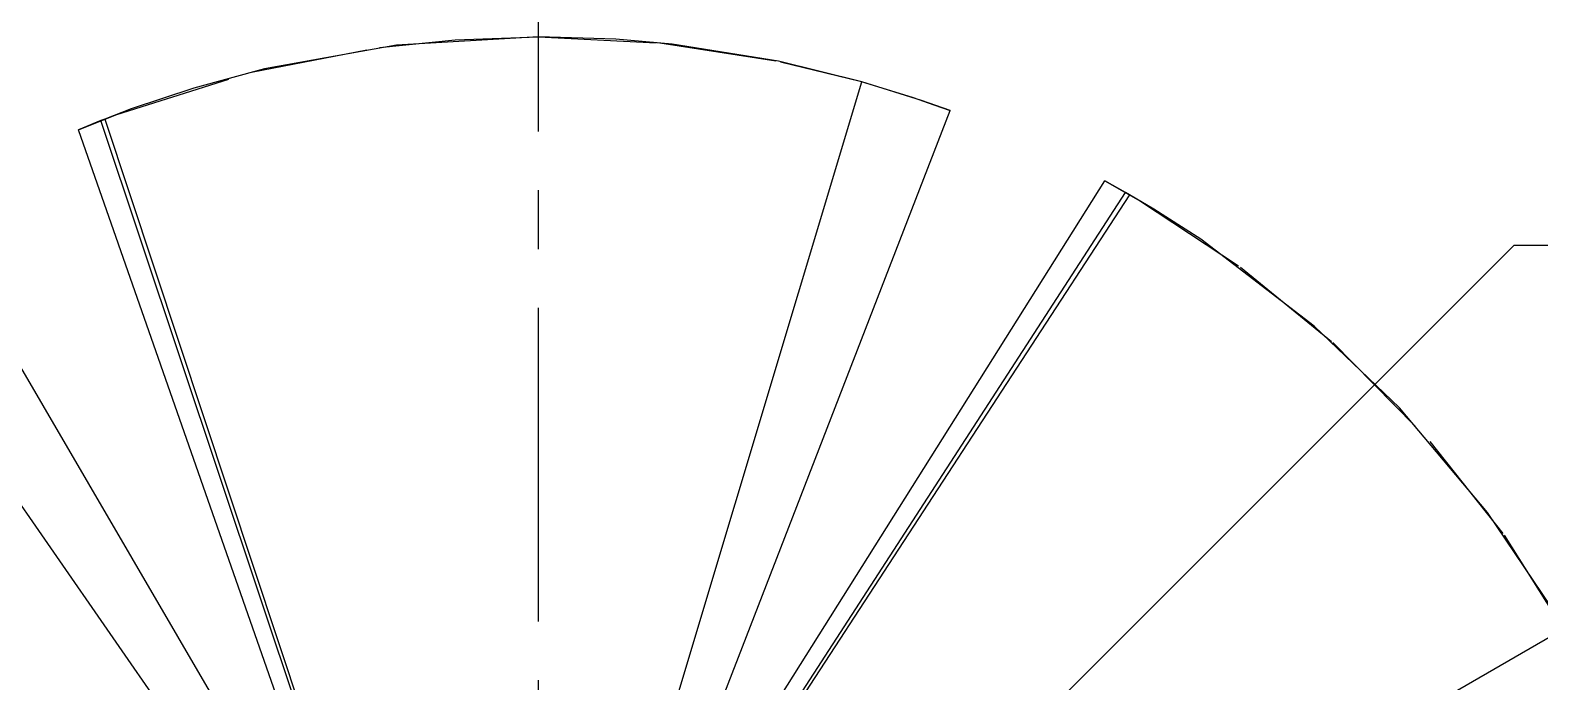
# Model space of a CAD drawing. Header units: metres. Extents: x 4 to 410, y 10 to 287.
# Drawn here: x 47.23 to 85.74, y 153.91 to 170.53 of the extents above; entities that cross this region are included whole.
import ezdxf

# ---------------------------------------------------------------- set-up
doc = ezdxf.new("R2010")
doc.units = ezdxf.units.M
doc.linetypes.add('CENTER2', pattern=[12.5, 8, -1.5, 1.5, -1.5])
doc.linetypes.add('DASHED', pattern=[4.5, 3, -1.5])
for name, color, linetype in [('DIM', 2, 'Continuous'), ('HIDDEN', 9, 'DASHED'), ('VISIBLE', 3, 'Continuous')]:
    doc.layers.add(name, color=color, linetype=linetype)

msp = doc.modelspace()

# ---------------------------------------------------------------- linework, layer by layer
at = {"layer": 'CENTER2', "color": 3, "linetype": 'CENTER2'}
msp.add_line((60.198, 105.447), (60.198, 174.882), dxfattribs=at)
at = {"layer": 'DIM', "color": 2}
for p, q in [((69.323, 149.29), (85.08, 165.047)), ((85.08, 165.047), (106.88, 165.047)), ((60.891, 140.564), (90.672, 157.759))]:
    msp.add_line(p, q, dxfattribs=at)
at = {"layer": 'HIDDEN'}
for points in [[(49.437, 168.384), (52.871, 169.464), (56.142, 170.093), (58.067, 170.291), (60.198, 170.366)], [(60.198, 170.366), (63.287, 170.208), (66.367, 169.73), (68.397, 169.232), (69.755, 168.815)], [(69.755, 168.815), (70.284, 168.632)], [(48.463, 167.993), (49.437, 168.384)], [(70.284, 168.632), (70.693, 168.484)], [(74.639, 166.69), (75.551, 166.173)], [(75.551, 166.173), (78.104, 164.486), (80.455, 162.566), (82.936, 160.042), (84.826, 157.646), (86.591, 154.847), (87.816, 152.388), (88.556, 150.556)]]:
    msp.add_lwpolyline(points, dxfattribs=at)
at = {"layer": 'VISIBLE'}
for p, q in [((63.589, 153.048), (68.447, 169.218)), ((64.601, 152.747), (70.693, 168.484)), ((54.045, 152.019), (48.463, 167.993)), ((54.391, 152.188), (49.029, 168.225)), ((49.135, 168.267), (54.455, 152.224)), ((65.63, 152.367), (74.639, 166.69)), ((65.978, 152.202), (75.173, 166.393)), ((53.106, 151.452), (44.6, 166.027)), ((75.272, 166.336), (66.046, 152.174)), ((52.24, 150.848), (42.626, 164.728))]:
    msp.add_line(p, q, dxfattribs=at)
for points in [[(60.198, 170.367), (56.576, 170.148), (53.21, 169.547), (51.404, 169.058), (49.808, 168.523)], [(68.447, 169.218), (66.314, 169.741), (63.602, 170.174), (62.169, 170.302), (60.198, 170.367)], [(69.966, 168.743), (68.447, 169.218)], [(70.693, 168.484), (69.966, 168.743)], [(49.808, 168.523), (49.135, 168.267)], [(49.029, 168.225), (48.463, 167.993)], [(49.135, 168.267), (49.029, 168.225)], [(75.173, 166.393), (74.639, 166.69)], [(75.272, 166.336), (75.173, 166.393)], [(75.892, 165.969), (75.272, 166.336)], [(88.056, 151.83), (87.095, 153.902), (86.042, 155.793), (84.406, 158.223), (82.158, 160.899), (79.983, 162.983), (77.093, 165.199), (75.892, 165.969)]]:
    msp.add_lwpolyline(points, dxfattribs=at)

doc.saveas('drawing.dxf')
